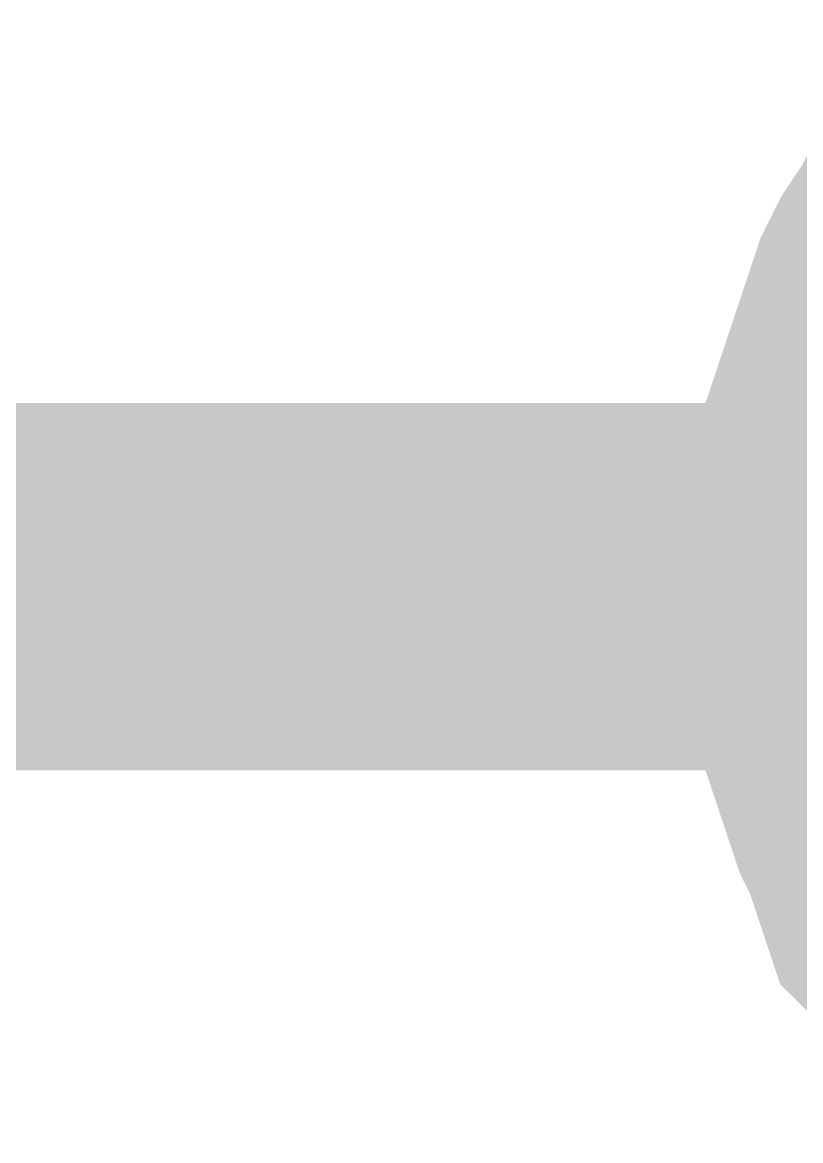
# Model space of a CAD drawing. Header units: inches. Extents: x 0 to 11.5, y 0 to 7.6.
# Drawn here: x 4.8529 to 4.8779, y 6.2819 to 6.31784 of the extents above; entities that cross this region are included whole.
import ezdxf

# ---------------------------------------------------------------- set-up
doc = ezdxf.new("R2010")
doc.units = ezdxf.units.IN
doc.header["$MEASUREMENT"] = 0
doc.layers.add('Sheet', color=255, linetype='Continuous')

msp = doc.modelspace()

# ---------------------------------------------------------------- linework, layer by layer
at = {"layer": 'Sheet'}
for points in [[(4.880091, 6.299704, 0.0118, 0.0118, 0), (4.880091, 6.300696, 0.0118, 0.0118, 0), (4.880091, 6.301689, 0.0118, 0.0118, 0), (4.880422, 6.302681, 0.0118, 0.0118, 0), (4.880422, 6.303673, 0.0118, 0.0118, 0), (4.880752, 6.304666, 0.0118, 0.0118, 0), (4.881083, 6.305658, 0.0118, 0.0118, 0), (4.881414, 6.30665, 0.0118, 0.0118, 0), (4.881745, 6.307643, 0.0118, 0.0118, 0), (4.882075, 6.308635, 0.0118, 0.0118, 0), (4.882406, 6.309297, 0.0118, 0.0118, 0), (4.883068, 6.310289, 0.0118, 0.0118, 0), (4.883399, 6.310951, 0.0118, 0.0118, 0), (4.88406, 6.311943, 0.0118, 0.0118, 0)], [(4.880091, 6.299704, 0.0118, 0.0118, 0), (4.880091, 6.300696, 0.0118, 0.0118, 0), (4.880091, 6.301689, 0.0118, 0.0118, 0), (4.880422, 6.302681, 0.0118, 0.0118, 0), (4.880422, 6.303673, 0.0118, 0.0118, 0), (4.880752, 6.304666, 0.0118, 0.0118, 0), (4.881083, 6.305658, 0.0118, 0.0118, 0), (4.881414, 6.30665, 0.0118, 0.0118, 0), (4.881745, 6.307643, 0.0118, 0.0118, 0), (4.882075, 6.308635, 0.0118, 0.0118, 0), (4.882406, 6.309297, 0.0118, 0.0118, 0), (4.883068, 6.310289, 0.0118, 0.0118, 0), (4.883399, 6.310951, 0.0118, 0.0118, 0), (4.88406, 6.311943, 0.0118, 0.0118, 0)], [(4.880091, 6.299704, 0.0118, 0.0118, 0), (4.880091, 6.300696, 0.0118, 0.0118, 0), (4.880091, 6.301689, 0.0118, 0.0118, 0), (4.880422, 6.302681, 0.0118, 0.0118, 0), (4.880422, 6.303673, 0.0118, 0.0118, 0), (4.880752, 6.304666, 0.0118, 0.0118, 0), (4.881083, 6.305658, 0.0118, 0.0118, 0), (4.881414, 6.30665, 0.0118, 0.0118, 0), (4.881745, 6.307643, 0.0118, 0.0118, 0), (4.882075, 6.308635, 0.0118, 0.0118, 0), (4.882406, 6.309297, 0.0118, 0.0118, 0), (4.883068, 6.310289, 0.0118, 0.0118, 0), (4.883399, 6.310951, 0.0118, 0.0118, 0), (4.88406, 6.311943, 0.0118, 0.0118, 0)], [(4.880091, 6.299704, 0.0118, 0.0118, 0), (4.880091, 6.300696, 0.0118, 0.0118, 0), (4.880091, 6.301689, 0.0118, 0.0118, 0), (4.880422, 6.302681, 0.0118, 0.0118, 0), (4.880422, 6.303673, 0.0118, 0.0118, 0), (4.880752, 6.304666, 0.0118, 0.0118, 0), (4.881083, 6.305658, 0.0118, 0.0118, 0), (4.881414, 6.30665, 0.0118, 0.0118, 0), (4.881745, 6.307643, 0.0118, 0.0118, 0), (4.882075, 6.308635, 0.0118, 0.0118, 0), (4.882406, 6.309297, 0.0118, 0.0118, 0), (4.883068, 6.310289, 0.0118, 0.0118, 0), (4.883399, 6.310951, 0.0118, 0.0118, 0), (4.88406, 6.311943, 0.0118, 0.0118, 0)], [(3.300362, 6.299704, 0.0118, 0.0118, 0), (4.900267, 6.299704, 0.0118, 0.0118, 0), (5.100049, 6.299704, 0.0118, 0.0118, 0)], [(4.88406, 6.287796, 0.0118, 0.0118, 0), (4.883399, 6.288788, 0.0118, 0.0118, 0), (4.883068, 6.28945, 0.0118, 0.0118, 0), (4.882406, 6.290111, 0.0118, 0.0118, 0), (4.882075, 6.291104, 0.0118, 0.0118, 0), (4.881745, 6.292096, 0.0118, 0.0118, 0), (4.881414, 6.292758, 0.0118, 0.0118, 0), (4.881083, 6.29375, 0.0118, 0.0118, 0), (4.880752, 6.294742, 0.0118, 0.0118, 0), (4.880422, 6.295735, 0.0118, 0.0118, 0), (4.880422, 6.296727, 0.0118, 0.0118, 0), (4.880091, 6.297719, 0.0118, 0.0118, 0), (4.880091, 6.298712, 0.0118, 0.0118, 0), (4.880091, 6.299704, 0.0118, 0.0118, 0)], [(4.880091, 6.299704, 0.0118, 0.0118, 0), (4.880091, 6.299704, 0.0118, 0.0118, 0)], [(4.88406, 6.287796, 0.0118, 0.0118, 0), (4.883399, 6.288788, 0.0118, 0.0118, 0), (4.883068, 6.28945, 0.0118, 0.0118, 0), (4.882406, 6.290111, 0.0118, 0.0118, 0), (4.882075, 6.291104, 0.0118, 0.0118, 0), (4.881745, 6.292096, 0.0118, 0.0118, 0), (4.881414, 6.292758, 0.0118, 0.0118, 0), (4.881083, 6.29375, 0.0118, 0.0118, 0), (4.880752, 6.294742, 0.0118, 0.0118, 0), (4.880422, 6.295735, 0.0118, 0.0118, 0), (4.880422, 6.296727, 0.0118, 0.0118, 0), (4.880091, 6.297719, 0.0118, 0.0118, 0), (4.880091, 6.298712, 0.0118, 0.0118, 0), (4.880091, 6.299704, 0.0118, 0.0118, 0)], [(4.880091, 6.299704, 0.0118, 0.0118, 0), (4.880091, 6.299704, 0.0118, 0.0118, 0)], [(4.88406, 6.287796, 0.0118, 0.0118, 0), (4.883399, 6.288788, 0.0118, 0.0118, 0), (4.883068, 6.28945, 0.0118, 0.0118, 0), (4.882406, 6.290111, 0.0118, 0.0118, 0), (4.882075, 6.291104, 0.0118, 0.0118, 0), (4.881745, 6.292096, 0.0118, 0.0118, 0), (4.881414, 6.292758, 0.0118, 0.0118, 0), (4.881083, 6.29375, 0.0118, 0.0118, 0), (4.880752, 6.294742, 0.0118, 0.0118, 0), (4.880422, 6.295735, 0.0118, 0.0118, 0), (4.880422, 6.296727, 0.0118, 0.0118, 0), (4.880091, 6.297719, 0.0118, 0.0118, 0), (4.880091, 6.298712, 0.0118, 0.0118, 0), (4.880091, 6.299704, 0.0118, 0.0118, 0)], [(4.880091, 6.299704, 0.0118, 0.0118, 0), (4.880091, 6.299704, 0.0118, 0.0118, 0)], [(4.88406, 6.287796, 0.0118, 0.0118, 0), (4.883399, 6.288788, 0.0118, 0.0118, 0), (4.883068, 6.28945, 0.0118, 0.0118, 0), (4.882406, 6.290111, 0.0118, 0.0118, 0), (4.882075, 6.291104, 0.0118, 0.0118, 0), (4.881745, 6.292096, 0.0118, 0.0118, 0), (4.881414, 6.292758, 0.0118, 0.0118, 0), (4.881083, 6.29375, 0.0118, 0.0118, 0), (4.880752, 6.294742, 0.0118, 0.0118, 0), (4.880422, 6.295735, 0.0118, 0.0118, 0), (4.880422, 6.296727, 0.0118, 0.0118, 0), (4.880091, 6.297719, 0.0118, 0.0118, 0), (4.880091, 6.298712, 0.0118, 0.0118, 0), (4.880091, 6.299704, 0.0118, 0.0118, 0)], [(4.880091, 6.299704, 0.0118, 0.0118, 0), (4.880091, 6.299704, 0.0118, 0.0118, 0)]]:
    msp.add_lwpolyline(points, format="xyseb", dxfattribs=at)

doc.saveas('drawing.dxf')
